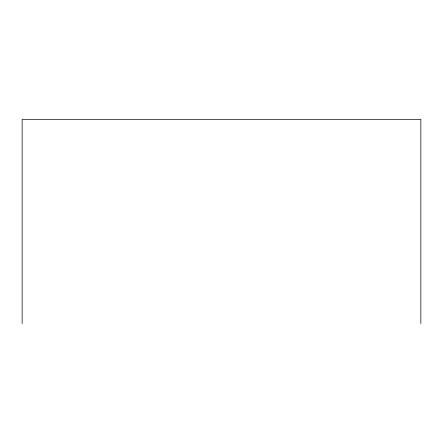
<?xml version="1.0" encoding="UTF-8"?>
<svg xmlns="http://www.w3.org/2000/svg" width="443" height="443" viewBox="0 0 443 443"><rect width="100%" height="100%" fill="white"/><g stroke="black" fill="none" stroke-linecap="round" stroke-linejoin="round"><path stroke-width="0.66" d="M420.85 323.611L420.85 119.388L22.15 119.388L22.15 323.611"/></g></svg>
